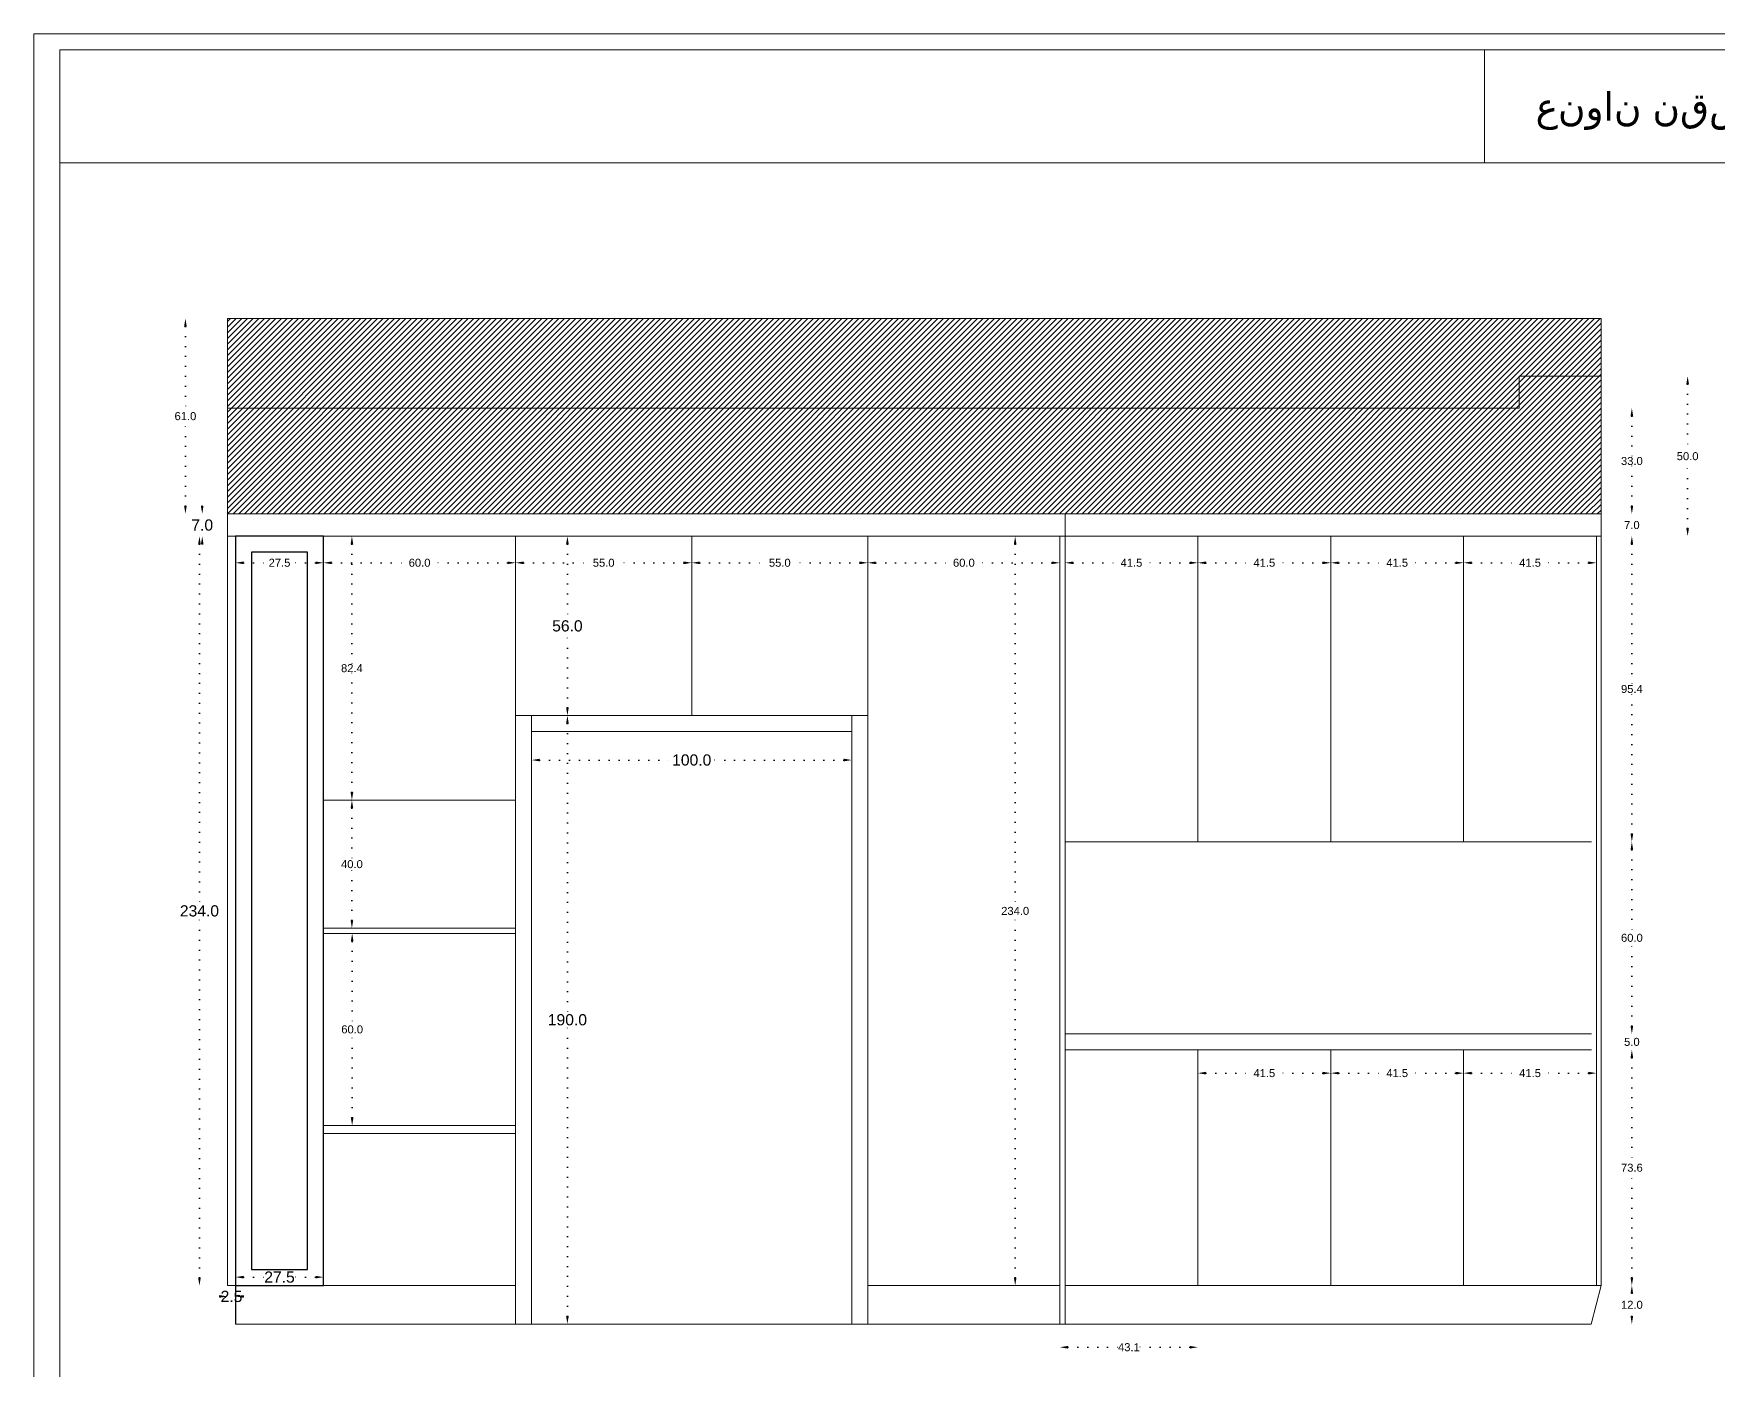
# Model space of a CAD drawing. Header units: inches. Extents: x -1979 to 7680, y -968 to 3127.
# Drawn here: x 5029 to 5555, y 877 to 1294 of the extents above; entities that cross this region are included whole.
import ezdxf

# ---------------------------------------------------------------- set-up
doc = ezdxf.new("R2010")
doc.units = ezdxf.units.IN
doc.header["$MEASUREMENT"] = 0
doc.linetypes.add('ACAD_ISO07W100', pattern=[3, 0, -3])
doc.styles.get("Standard").update_dxf_attribs({"font": 'arial.ttf'})
doc.dimstyles.new('Copy of Standard', dxfattribs={"dimtxt": 2.5, "dimasz": 2.5, "dimexe": 0.18, "dimexo": 0.0625, "dimgap": 0.09, "dimtad": 0, "dimtih": 1, "dimtoh": 1, "dimdec": 1, "dimzin": 0, "dimdsep": 46, "dimtxsty": 'Standard', "dimcen": 0.09, "dimse1": 1, "dimse2": 1, "dimadec": 0, "dimazin": 0, "dimtfac": 1, "dimtdec": 1, "dimtix": 1, "dimtofl": 0, "dimtmove": 0, "dimatfit": 3, "dimfxl": 1, "dimtolj": 1, "dimtzin": 0, "dimarcsym": 0})
doc.dimstyles.get("Standard").update_dxf_attribs({"dimtxt": 3.5, "dimasz": 2.5, "dimexe": 0.18, "dimexo": 0.0625, "dimgap": 0.09, "dimtad": 0, "dimtih": 1, "dimtoh": 1, "dimdec": 1, "dimzin": 0, "dimdsep": 46, "dimtxsty": 'Standard', "dimcen": 0.09, "dimse1": 1, "dimse2": 1, "dimadec": 0, "dimazin": 0, "dimtfac": 1, "dimtdec": 1, "dimtix": 1, "dimtofl": 0, "dimtmove": 0, "dimatfit": 3, "dimfxl": 1, "dimtolj": 1, "dimtzin": 0, "dimarcsym": 0})

# ---------------------------------------------------------------- blocks, each defined once
blk = doc.blocks.new('*D244')
at = {"color": 0, "linetype": 'ACAD_ISO07W100', "lineweight": -2, "transparency": 16777216}
for p, q in [((5352.32, 859.05), (5388.78, 859.05)), ((5431.92, 859.05), (5395.46, 859.05))]:
    blk.add_line(p, q, dxfattribs=at)
at = {"color": 0, "transparency": 16777216}
for points in [[(5352.32, 859.47), (5352.32, 858.64), (5349.82, 859.05)], [(5431.92, 859.47), (5431.92, 858.64), (5434.42, 859.05)]]:
    blk.add_solid(points, dxfattribs=at)
at = {"layer": 'Defpoints', "color": 0, "transparency": 16777216}
for p in [(5434.42, 976.81), (5349.82, 891.21), (5349.82, 859.05)]:
    blk.add_point(p, dxfattribs=at)
at = {"color": 0, "lineweight": 20, "transparency": 16777216, "insert": (5392.12, 859.05), "char_height": 2.5, "attachment_point": 5}
blk.add_mtext('\\A1;84.6', dxfattribs=at)
blk = doc.blocks.new('*D246')
at = {"color": 0, "linetype": 'ACAD_ISO07W100', "lineweight": -2, "transparency": 16777216}
for p, q in [((5352.32, 883.96), (5368.22, 883.96)), ((5390.42, 883.96), (5374.52, 883.96))]:
    blk.add_line(p, q, dxfattribs=at)
at = {"color": 0, "transparency": 16777216}
for points in [[(5352.32, 884.38), (5352.32, 883.54), (5349.82, 883.96)], [(5390.42, 884.38), (5390.42, 883.54), (5392.92, 883.96)]]:
    blk.add_solid(points, dxfattribs=at)
at = {"layer": 'Defpoints', "color": 0, "transparency": 16777216}
for p in [(5392.92, 976.81), (5349.82, 891.21), (5349.82, 883.96)]:
    blk.add_point(p, dxfattribs=at)
at = {"color": 0, "lineweight": 20, "transparency": 16777216, "insert": (5371.37, 883.96), "char_height": 2.5, "attachment_point": 5}
blk.add_mtext('\\A1;43.1', dxfattribs=at)
blk = doc.blocks.new('*D247')
at = {"color": 0, "linetype": 'ACAD_ISO07W100', "lineweight": -2, "transparency": 16777216}
for p, q in [((5395.42, 969.56), (5410.27, 969.56)), ((5431.92, 969.56), (5417.07, 969.56))]:
    blk.add_line(p, q, dxfattribs=at)
at = {"color": 0, "transparency": 16777216}
for points in [[(5395.42, 969.98), (5395.42, 969.14), (5392.92, 969.56)], [(5431.92, 969.98), (5431.92, 969.14), (5434.42, 969.56)]]:
    blk.add_solid(points, dxfattribs=at)
at = {"layer": 'Defpoints', "color": 0, "transparency": 16777216}
for p in [(5392.92, 976.81), (5434.42, 976.81), (5434.42, 969.56)]:
    blk.add_point(p, dxfattribs=at)
at = {"color": 0, "lineweight": 20, "transparency": 16777216, "insert": (5413.67, 969.56), "char_height": 2.5, "attachment_point": 5}
blk.add_mtext('\\A1;41.5', dxfattribs=at)
blk = doc.blocks.new('*D248')
at = {"color": 0, "linetype": 'ACAD_ISO07W100', "lineweight": -2, "transparency": 16777216}
for p, q in [((5436.92, 969.56), (5451.77, 969.56)), ((5473.42, 969.56), (5458.57, 969.56))]:
    blk.add_line(p, q, dxfattribs=at)
at = {"color": 0, "transparency": 16777216}
for points in [[(5436.92, 969.98), (5436.92, 969.14), (5434.42, 969.56)], [(5473.42, 969.98), (5473.42, 969.14), (5475.92, 969.56)]]:
    blk.add_solid(points, dxfattribs=at)
at = {"layer": 'Defpoints', "color": 0, "transparency": 16777216}
for p in [(5434.42, 976.81), (5475.92, 976.81), (5434.42, 969.56)]:
    blk.add_point(p, dxfattribs=at)
at = {"color": 0, "lineweight": 20, "transparency": 16777216, "insert": (5455.17, 969.56), "char_height": 2.5, "attachment_point": 5}
blk.add_mtext('\\A1;41.5', dxfattribs=at)
blk = doc.blocks.new('*D249')
at = {"color": 0, "linetype": 'ACAD_ISO07W100', "lineweight": -2, "transparency": 16777216}
for p, q in [((5478.42, 969.56), (5493.27, 969.56)), ((5514.92, 969.56), (5500.07, 969.56))]:
    blk.add_line(p, q, dxfattribs=at)
at = {"color": 0, "transparency": 16777216}
for points in [[(5478.42, 969.98), (5478.42, 969.14), (5475.92, 969.56)], [(5514.92, 969.98), (5514.92, 969.14), (5517.42, 969.56)]]:
    blk.add_solid(points, dxfattribs=at)
at = {"layer": 'Defpoints', "color": 0, "transparency": 16777216}
for p in [(5475.92, 976.81), (5517.42, 969.56), (5517.42, 903.21)]:
    blk.add_point(p, dxfattribs=at)
at = {"color": 0, "lineweight": 20, "transparency": 16777216, "insert": (5496.67, 969.56), "char_height": 2.5, "attachment_point": 5}
blk.add_mtext('\\A1;41.5', dxfattribs=at)
blk = doc.blocks.new('*D250')
at = {"color": 0, "linetype": 'ACAD_ISO07W100', "lineweight": -2, "transparency": 16777216}
for p, q in [((5528.47, 900.71), (5528.47, 898.57)), ((5528.47, 893.71), (5528.47, 895.84))]:
    blk.add_line(p, q, dxfattribs=at)
at = {"color": 0, "transparency": 16777216}
for points in [[(5528.05, 900.71), (5528.88, 900.71), (5528.47, 903.21)], [(5528.05, 893.71), (5528.88, 893.71), (5528.47, 891.21)]]:
    blk.add_solid(points, dxfattribs=at)
at = {"layer": 'Defpoints', "color": 0, "transparency": 16777216}
for p in [(5518.87, 903.21), (5528.47, 903.21), (5515.71, 891.21)]:
    blk.add_point(p, dxfattribs=at)
at = {"color": 0, "lineweight": 20, "transparency": 16777216, "insert": (5528.47, 897.21), "char_height": 2.5, "attachment_point": 5}
blk.add_mtext('\\A1;12.0', dxfattribs=at)
blk = doc.blocks.new('*D251')
at = {"color": 0, "linetype": 'ACAD_ISO07W100', "lineweight": -2, "transparency": 16777216}
for p, q in [((5528.47, 974.31), (5528.47, 941.37)), ((5528.47, 905.71), (5528.47, 938.64))]:
    blk.add_line(p, q, dxfattribs=at)
at = {"color": 0, "transparency": 16777216}
for points in [[(5528.05, 974.31), (5528.88, 974.31), (5528.47, 976.81)], [(5528.05, 905.71), (5528.88, 905.71), (5528.47, 903.21)]]:
    blk.add_solid(points, dxfattribs=at)
at = {"layer": 'Defpoints', "color": 0, "transparency": 16777216}
for p in [(5515.82, 976.81), (5528.47, 976.81), (5518.87, 903.21)]:
    blk.add_point(p, dxfattribs=at)
at = {"color": 0, "lineweight": 20, "transparency": 16777216, "insert": (5528.47, 940.01), "char_height": 2.5, "attachment_point": 5}
blk.add_mtext('\\A1;73.6', dxfattribs=at)
blk = doc.blocks.new('*D252')
at = {"color": 0, "linetype": 'ACAD_ISO07W100', "lineweight": -2, "transparency": 16777216}
for p, q in [((5528.47, 984.31), (5528.47, 986.81)), ((5528.47, 974.31), (5528.47, 971.81))]:
    blk.add_line(p, q, dxfattribs=at)
at = {"color": 0, "transparency": 16777216}
for points in [[(5528.05, 984.31), (5528.88, 984.31), (5528.47, 981.81)], [(5528.05, 974.31), (5528.88, 974.31), (5528.47, 976.81)]]:
    blk.add_solid(points, dxfattribs=at)
at = {"layer": 'Defpoints', "color": 0, "transparency": 16777216}
for p in [(5515.82, 981.81), (5528.47, 981.81), (5515.82, 976.81)]:
    blk.add_point(p, dxfattribs=at)
at = {"color": 0, "lineweight": 20, "transparency": 16777216, "insert": (5528.47, 979.31), "char_height": 2.5, "attachment_point": 5}
blk.add_mtext('\\A1;5.0', dxfattribs=at)
blk = doc.blocks.new('*D253')
at = {"color": 0, "linetype": 'ACAD_ISO07W100', "lineweight": -2, "transparency": 16777216}
for p, q in [((5528.47, 1039.31), (5528.47, 1013.17)), ((5528.47, 984.31), (5528.47, 1010.44))]:
    blk.add_line(p, q, dxfattribs=at)
at = {"color": 0, "transparency": 16777216}
for points in [[(5528.05, 1039.31), (5528.88, 1039.31), (5528.47, 1041.81)], [(5528.05, 984.31), (5528.88, 984.31), (5528.47, 981.81)]]:
    blk.add_solid(points, dxfattribs=at)
at = {"layer": 'Defpoints', "color": 0, "transparency": 16777216}
for p in [(5515.82, 1041.81), (5528.47, 1041.81), (5515.82, 981.81)]:
    blk.add_point(p, dxfattribs=at)
at = {"color": 0, "lineweight": 20, "transparency": 16777216, "insert": (5528.47, 1011.81), "char_height": 2.5, "attachment_point": 5}
blk.add_mtext('\\A1;60.0', dxfattribs=at)
blk = doc.blocks.new('*D254')
at = {"color": 0, "linetype": 'ACAD_ISO07W100', "lineweight": -2, "transparency": 16777216}
for p, q in [((5528.47, 1134.71), (5528.47, 1090.87)), ((5528.47, 1044.31), (5528.47, 1088.14))]:
    blk.add_line(p, q, dxfattribs=at)
at = {"color": 0, "transparency": 16777216}
for points in [[(5528.05, 1134.71), (5528.88, 1134.71), (5528.47, 1137.21)], [(5528.05, 1044.31), (5528.88, 1044.31), (5528.47, 1041.81)]]:
    blk.add_solid(points, dxfattribs=at)
at = {"layer": 'Defpoints', "color": 0, "transparency": 16777216}
for p in [(5518.87, 1137.21), (5528.47, 1137.21), (5515.82, 1041.81)]:
    blk.add_point(p, dxfattribs=at)
at = {"color": 0, "lineweight": 20, "transparency": 16777216, "insert": (5528.47, 1089.51), "char_height": 2.5, "attachment_point": 5}
blk.add_mtext('\\A1;95.4', dxfattribs=at)
blk = doc.blocks.new('*D255')
at = {"color": 0, "linetype": 'ACAD_ISO07W100', "lineweight": -2, "transparency": 16777216}
for p, q in [((5528.47, 1146.71), (5528.47, 1149.21)), ((5528.47, 1134.71), (5528.47, 1132.21))]:
    blk.add_line(p, q, dxfattribs=at)
at = {"color": 0, "transparency": 16777216}
for points in [[(5528.05, 1146.71), (5528.88, 1146.71), (5528.47, 1144.21)], [(5528.05, 1134.71), (5528.88, 1134.71), (5528.47, 1137.21)]]:
    blk.add_solid(points, dxfattribs=at)
at = {"layer": 'Defpoints', "color": 0, "transparency": 16777216}
for p in [(5518.87, 1144.21), (5528.47, 1144.21), (5518.87, 1137.21)]:
    blk.add_point(p, dxfattribs=at)
at = {"color": 0, "lineweight": 20, "transparency": 16777216, "insert": (5528.47, 1140.71), "char_height": 2.5, "attachment_point": 5}
blk.add_mtext('\\A1;7.0', dxfattribs=at)
blk = doc.blocks.new('*D256')
at = {"color": 0, "linetype": 'ACAD_ISO07W100', "lineweight": -2, "transparency": 16777216}
for p, q in [((5528.47, 1174.71), (5528.47, 1162.07)), ((5528.47, 1146.71), (5528.47, 1159.34))]:
    blk.add_line(p, q, dxfattribs=at)
at = {"color": 0, "transparency": 16777216}
for points in [[(5528.05, 1174.71), (5528.88, 1174.71), (5528.47, 1177.21)], [(5528.05, 1146.71), (5528.88, 1146.71), (5528.47, 1144.21)]]:
    blk.add_solid(points, dxfattribs=at)
at = {"layer": 'Defpoints', "color": 0, "transparency": 16777216}
for p in [(5493.29, 1177.21), (5528.47, 1177.21), (5518.87, 1144.21)]:
    blk.add_point(p, dxfattribs=at)
at = {"color": 0, "lineweight": 20, "transparency": 16777216, "insert": (5528.47, 1160.71), "char_height": 2.5, "attachment_point": 5}
blk.add_mtext('\\A1;33.0', dxfattribs=at)
blk = doc.blocks.new('*D257')
at = {"color": 0, "linetype": 'ACAD_ISO07W100', "lineweight": -2, "transparency": 16777216}
for p, q in [((5545.89, 1184.71), (5545.89, 1163.57)), ((5545.89, 1139.71), (5545.89, 1160.84))]:
    blk.add_line(p, q, dxfattribs=at)
at = {"color": 0, "transparency": 16777216}
for points in [[(5545.47, 1184.71), (5546.3, 1184.71), (5545.89, 1187.21)], [(5545.47, 1139.71), (5546.3, 1139.71), (5545.89, 1137.21)]]:
    blk.add_solid(points, dxfattribs=at)
at = {"layer": 'Defpoints', "color": 0, "transparency": 16777216}
for p in [(5518.87, 1187.21), (5545.89, 1187.21), (5518.87, 1137.21)]:
    blk.add_point(p, dxfattribs=at)
at = {"color": 0, "lineweight": 20, "transparency": 16777216, "insert": (5545.89, 1162.21), "char_height": 2.5, "attachment_point": 5}
blk.add_mtext('\\A1;50.0', dxfattribs=at)
blk = doc.blocks.new('*D258')
at = {"color": 0, "linetype": 'ACAD_ISO07W100', "lineweight": -2, "transparency": 16777216}
for p, q in [((5076.68, 1202.71), (5076.68, 1176.07)), ((5076.68, 1146.71), (5076.68, 1173.34))]:
    blk.add_line(p, q, dxfattribs=at)
at = {"color": 0, "transparency": 16777216}
for points in [[(5076.26, 1202.71), (5077.09, 1202.71), (5076.68, 1205.21)], [(5076.26, 1146.71), (5077.09, 1146.71), (5076.68, 1144.21)]]:
    blk.add_solid(points, dxfattribs=at)
at = {"layer": 'Defpoints', "color": 0, "transparency": 16777216}
for p in [(5089.82, 1205.21), (5076.68, 1144.21), (5089.82, 1144.21)]:
    blk.add_point(p, dxfattribs=at)
at = {"color": 0, "lineweight": 20, "transparency": 16777216, "insert": (5076.68, 1174.71), "char_height": 2.5, "attachment_point": 5}
blk.add_mtext('\\A1;61.0', dxfattribs=at)
blk = doc.blocks.new('*D259')
at = {"color": 0, "linetype": 'ACAD_ISO07W100', "lineweight": -2, "transparency": 16777216}
for p, q in [((5128.76, 1010.71), (5128.76, 984.57)), ((5128.76, 955.71), (5128.76, 981.84))]:
    blk.add_line(p, q, dxfattribs=at)
at = {"color": 0, "transparency": 16777216}
for points in [[(5128.34, 1010.71), (5129.17, 1010.71), (5128.76, 1013.21)], [(5128.34, 955.71), (5129.17, 955.71), (5128.76, 953.21)]]:
    blk.add_solid(points, dxfattribs=at)
at = {"layer": 'Defpoints', "color": 0, "transparency": 16777216}
for p in [(5119.82, 1013.21), (5119.82, 953.21), (5128.76, 953.21)]:
    blk.add_point(p, dxfattribs=at)
at = {"color": 0, "lineweight": 20, "transparency": 16777216, "insert": (5128.76, 983.21), "char_height": 2.5, "attachment_point": 5}
blk.add_mtext('\\A1;60.0', dxfattribs=at)
blk = doc.blocks.new('*D260')
at = {"color": 0, "linetype": 'ACAD_ISO07W100', "lineweight": -2, "transparency": 16777216}
for p, q in [((5128.68, 1052.31), (5128.68, 1036.17)), ((5128.68, 1017.31), (5128.68, 1033.44))]:
    blk.add_line(p, q, dxfattribs=at)
at = {"color": 0, "transparency": 16777216}
for points in [[(5128.27, 1052.31), (5129.1, 1052.31), (5128.68, 1054.81)], [(5128.27, 1017.31), (5129.1, 1017.31), (5128.68, 1014.81)]]:
    blk.add_solid(points, dxfattribs=at)
at = {"layer": 'Defpoints', "color": 0, "transparency": 16777216}
for p in [(5119.82, 1054.81), (5128.68, 1054.81), (5119.82, 1014.81)]:
    blk.add_point(p, dxfattribs=at)
at = {"color": 0, "lineweight": 20, "transparency": 16777216, "insert": (5128.68, 1034.81), "char_height": 2.5, "attachment_point": 5}
blk.add_mtext('\\A1;40.0', dxfattribs=at)
blk = doc.blocks.new('*D273')
at = {"color": 0, "linetype": 'ACAD_ISO07W100', "lineweight": -2, "transparency": 16777216}
for p, q in [((5094.82, 1128.93), (5102.7, 1128.93)), ((5117.32, 1128.93), (5109.44, 1128.93))]:
    blk.add_line(p, q, dxfattribs=at)
at = {"color": 0, "transparency": 16777216}
for points in [[(5094.82, 1129.34), (5094.82, 1128.51), (5092.32, 1128.93)], [(5117.32, 1129.34), (5117.32, 1128.51), (5119.82, 1128.93)]]:
    blk.add_solid(points, dxfattribs=at)
at = {"layer": 'Defpoints', "color": 0, "transparency": 16777216}
for p in [(5092.32, 1137.21), (5119.82, 1137.21), (5119.82, 1128.93)]:
    blk.add_point(p, dxfattribs=at)
at = {"color": 0, "lineweight": 20, "transparency": 16777216, "insert": (5106.07, 1128.93), "char_height": 2.5, "attachment_point": 5}
blk.add_mtext('\\A1;27.5', dxfattribs=at)
blk = doc.blocks.new('*D274')
at = {"color": 0, "linetype": 'ACAD_ISO07W100', "lineweight": -2, "transparency": 16777216}
for p, q in [((5122.32, 1128.93), (5146.48, 1128.93)), ((5177.32, 1128.93), (5153.16, 1128.93))]:
    blk.add_line(p, q, dxfattribs=at)
at = {"color": 0, "transparency": 16777216}
for points in [[(5122.32, 1129.34), (5122.32, 1128.51), (5119.82, 1128.93)], [(5177.32, 1129.34), (5177.32, 1128.51), (5179.82, 1128.93)]]:
    blk.add_solid(points, dxfattribs=at)
at = {"layer": 'Defpoints', "color": 0, "transparency": 16777216}
for p in [(5119.82, 1137.21), (5179.82, 1137.21), (5179.82, 1128.93)]:
    blk.add_point(p, dxfattribs=at)
at = {"color": 0, "lineweight": 20, "transparency": 16777216, "insert": (5149.82, 1128.93), "char_height": 2.5, "attachment_point": 5}
blk.add_mtext('\\A1;60.0', dxfattribs=at)
blk = doc.blocks.new('*D275')
at = {"color": 0, "linetype": 'ACAD_ISO07W100', "lineweight": -2, "transparency": 16777216}
for p, q in [((5182.32, 1128.93), (5203.99, 1128.93)), ((5232.32, 1128.93), (5210.65, 1128.93))]:
    blk.add_line(p, q, dxfattribs=at)
at = {"color": 0, "transparency": 16777216}
for points in [[(5182.32, 1129.34), (5182.32, 1128.51), (5179.82, 1128.93)], [(5232.32, 1129.34), (5232.32, 1128.51), (5234.82, 1128.93)]]:
    blk.add_solid(points, dxfattribs=at)
at = {"layer": 'Defpoints', "color": 0, "transparency": 16777216}
for p in [(5179.82, 1137.21), (5234.82, 1137.21), (5234.82, 1128.93)]:
    blk.add_point(p, dxfattribs=at)
at = {"color": 0, "lineweight": 20, "transparency": 16777216, "insert": (5207.32, 1128.93), "char_height": 2.5, "attachment_point": 5}
blk.add_mtext('\\A1;55.0', dxfattribs=at)
blk = doc.blocks.new('*D276')
at = {"color": 0, "linetype": 'ACAD_ISO07W100', "lineweight": -2, "transparency": 16777216}
for p, q in [((5237.32, 1128.93), (5258.99, 1128.93)), ((5287.32, 1128.93), (5265.65, 1128.93))]:
    blk.add_line(p, q, dxfattribs=at)
at = {"color": 0, "transparency": 16777216}
for points in [[(5237.32, 1129.34), (5237.32, 1128.51), (5234.82, 1128.93)], [(5287.32, 1129.34), (5287.32, 1128.51), (5289.82, 1128.93)]]:
    blk.add_solid(points, dxfattribs=at)
at = {"layer": 'Defpoints', "color": 0, "transparency": 16777216}
for p in [(5234.82, 1137.21), (5289.82, 1137.21), (5289.82, 1128.93)]:
    blk.add_point(p, dxfattribs=at)
at = {"color": 0, "lineweight": 20, "transparency": 16777216, "insert": (5262.32, 1128.93), "char_height": 2.5, "attachment_point": 5}
blk.add_mtext('\\A1;55.0', dxfattribs=at)
blk = doc.blocks.new('*D277')
at = {"color": 0, "linetype": 'ACAD_ISO07W100', "lineweight": -2, "transparency": 16777216}
for p, q in [((5292.32, 1128.93), (5316.48, 1128.93)), ((5347.32, 1128.93), (5323.16, 1128.93))]:
    blk.add_line(p, q, dxfattribs=at)
at = {"color": 0, "transparency": 16777216}
for points in [[(5292.32, 1129.34), (5292.32, 1128.51), (5289.82, 1128.93)], [(5347.32, 1129.34), (5347.32, 1128.51), (5349.82, 1128.93)]]:
    blk.add_solid(points, dxfattribs=at)
at = {"layer": 'Defpoints', "color": 0, "transparency": 16777216}
for p in [(5349.82, 1144.21), (5289.82, 1137.21), (5349.82, 1128.93)]:
    blk.add_point(p, dxfattribs=at)
at = {"color": 0, "lineweight": 20, "transparency": 16777216, "insert": (5319.82, 1128.93), "char_height": 2.5, "attachment_point": 5}
blk.add_mtext('\\A1;60.0', dxfattribs=at)
blk = doc.blocks.new('*D278')
at = {"color": 0, "linetype": 'ACAD_ISO07W100', "lineweight": -2, "transparency": 16777216}
for p, q in [((5353.92, 1128.93), (5368.77, 1128.93)), ((5390.42, 1128.93), (5375.57, 1128.93))]:
    blk.add_line(p, q, dxfattribs=at)
at = {"color": 0, "transparency": 16777216}
for points in [[(5353.92, 1129.34), (5353.92, 1128.51), (5351.42, 1128.93)], [(5390.42, 1129.34), (5390.42, 1128.51), (5392.92, 1128.93)]]:
    blk.add_solid(points, dxfattribs=at)
at = {"layer": 'Defpoints', "color": 0, "transparency": 16777216}
for p in [(5351.42, 1144.21), (5392.92, 1137.21), (5351.42, 1128.93)]:
    blk.add_point(p, dxfattribs=at)
at = {"color": 0, "lineweight": 20, "transparency": 16777216, "insert": (5372.17, 1128.93), "char_height": 2.5, "attachment_point": 5}
blk.add_mtext('\\A1;41.5', dxfattribs=at)
blk = doc.blocks.new('*D279')
at = {"color": 0, "linetype": 'ACAD_ISO07W100', "lineweight": -2, "transparency": 16777216}
for p, q in [((5395.42, 1128.93), (5410.27, 1128.93)), ((5431.92, 1128.93), (5417.07, 1128.93))]:
    blk.add_line(p, q, dxfattribs=at)
at = {"color": 0, "transparency": 16777216}
for points in [[(5395.42, 1129.34), (5395.42, 1128.51), (5392.92, 1128.93)], [(5431.92, 1129.34), (5431.92, 1128.51), (5434.42, 1128.93)]]:
    blk.add_solid(points, dxfattribs=at)
at = {"layer": 'Defpoints', "color": 0, "transparency": 16777216}
for p in [(5392.92, 1137.21), (5434.42, 1137.21), (5434.42, 1128.93)]:
    blk.add_point(p, dxfattribs=at)
at = {"color": 0, "lineweight": 20, "transparency": 16777216, "insert": (5413.67, 1128.93), "char_height": 2.5, "attachment_point": 5}
blk.add_mtext('\\A1;41.5', dxfattribs=at)
blk = doc.blocks.new('*D280')
at = {"color": 0, "linetype": 'ACAD_ISO07W100', "lineweight": -2, "transparency": 16777216}
for p, q in [((5436.92, 1128.93), (5451.77, 1128.93)), ((5473.42, 1128.93), (5458.57, 1128.93))]:
    blk.add_line(p, q, dxfattribs=at)
at = {"color": 0, "transparency": 16777216}
for points in [[(5436.92, 1129.34), (5436.92, 1128.51), (5434.42, 1128.93)], [(5473.42, 1129.34), (5473.42, 1128.51), (5475.92, 1128.93)]]:
    blk.add_solid(points, dxfattribs=at)
at = {"layer": 'Defpoints', "color": 0, "transparency": 16777216}
for p in [(5434.42, 1137.21), (5475.92, 1137.21), (5434.42, 1128.93)]:
    blk.add_point(p, dxfattribs=at)
at = {"color": 0, "lineweight": 20, "transparency": 16777216, "insert": (5455.17, 1128.93), "char_height": 2.5, "attachment_point": 5}
blk.add_mtext('\\A1;41.5', dxfattribs=at)
blk = doc.blocks.new('*D281')
at = {"color": 0, "linetype": 'ACAD_ISO07W100', "lineweight": -2, "transparency": 16777216}
for p, q in [((5478.42, 1128.93), (5493.27, 1128.93)), ((5514.92, 1128.93), (5500.07, 1128.93))]:
    blk.add_line(p, q, dxfattribs=at)
at = {"color": 0, "transparency": 16777216}
for points in [[(5478.42, 1129.34), (5478.42, 1128.51), (5475.92, 1128.93)], [(5514.92, 1129.34), (5514.92, 1128.51), (5517.42, 1128.93)]]:
    blk.add_solid(points, dxfattribs=at)
at = {"layer": 'Defpoints', "color": 0, "transparency": 16777216}
for p in [(5475.92, 1137.21), (5517.42, 1137.21), (5475.92, 1128.93)]:
    blk.add_point(p, dxfattribs=at)
at = {"color": 0, "lineweight": 20, "transparency": 16777216, "insert": (5496.67, 1128.93), "char_height": 2.5, "attachment_point": 5}
blk.add_mtext('\\A1;41.5', dxfattribs=at)
blk = doc.blocks.new('*D513')
at = {"color": 0, "linetype": 'ACAD_ISO07W100', "lineweight": -2, "transparency": 16777216}
for p, q in [((5335.85, 1134.71), (5335.85, 1021.57)), ((5335.85, 905.71), (5335.85, 1018.84))]:
    blk.add_line(p, q, dxfattribs=at)
at = {"color": 0, "transparency": 16777216}
for points in [[(5335.44, 1134.71), (5336.27, 1134.71), (5335.85, 1137.21)], [(5335.44, 905.71), (5336.27, 905.71), (5335.85, 903.21)]]:
    blk.add_solid(points, dxfattribs=at)
at = {"layer": 'Defpoints', "color": 0, "transparency": 16777216}
for p in [(5335.85, 1137.21), (5835.7, 1137.21), (5835.7, 903.21)]:
    blk.add_point(p, dxfattribs=at)
at = {"color": 0, "transparency": 16777216, "insert": (5335.85, 1020.21), "char_height": 2.5, "attachment_point": 5}
blk.add_mtext('\\A1;234.0', dxfattribs=at)
blk = doc.blocks.new('*D521')
at = {"color": 0, "linetype": 'ACAD_ISO07W100', "lineweight": -2, "transparency": 16777216}
for p, q in [((5128.68, 1134.71), (5128.68, 1097.37)), ((5128.68, 1057.31), (5128.68, 1094.64))]:
    blk.add_line(p, q, dxfattribs=at)
at = {"color": 0, "transparency": 16777216}
for points in [[(5128.27, 1134.71), (5129.1, 1134.71), (5128.68, 1137.21)], [(5128.27, 1057.31), (5129.1, 1057.31), (5128.68, 1054.81)]]:
    blk.add_solid(points, dxfattribs=at)
at = {"layer": 'Defpoints', "color": 0, "transparency": 16777216}
for p in [(5089.82, 1137.21), (5128.68, 1137.21), (5119.82, 1054.81)]:
    blk.add_point(p, dxfattribs=at)
at = {"color": 0, "transparency": 16777216, "insert": (5128.68, 1096.01), "char_height": 2.5, "attachment_point": 5}
blk.add_mtext('\\A1;82.4', dxfattribs=at)
blk = doc.blocks.new('*D575')
at = {"color": 0, "linetype": 'ACAD_ISO07W100', "lineweight": -2, "transparency": 16777216}
for p, q in [((5195.99, 1078.71), (5195.99, 988.08)), ((5195.99, 893.71), (5195.99, 984.33))]:
    blk.add_line(p, q, dxfattribs=at)
at = {"color": 0, "transparency": 16777216}
for points in [[(5195.58, 1078.71), (5196.41, 1078.71), (5195.99, 1081.21)], [(5195.58, 893.71), (5196.41, 893.71), (5195.99, 891.21)]]:
    blk.add_solid(points, dxfattribs=at)
at = {"layer": 'Defpoints', "color": 0, "transparency": 16777216}
for p in [(5179.82, 1081.21), (5179.82, 891.21), (5195.99, 891.21)]:
    blk.add_point(p, dxfattribs=at)
at = {"color": 0, "transparency": 16777216, "insert": (5195.99, 986.21), "char_height": 3.5, "attachment_point": 5}
blk.add_mtext('\\A1;190.0', dxfattribs=at)
blk = doc.blocks.new('*D576')
at = {"color": 0, "linetype": 'ACAD_ISO07W100', "lineweight": -2, "transparency": 16777216}
for p, q in [((5195.99, 1134.71), (5195.99, 1111.08)), ((5195.99, 1083.71), (5195.99, 1107.33))]:
    blk.add_line(p, q, dxfattribs=at)
at = {"color": 0, "transparency": 16777216}
for points in [[(5195.58, 1134.71), (5196.41, 1134.71), (5195.99, 1137.21)], [(5195.58, 1083.71), (5196.41, 1083.71), (5195.99, 1081.21)]]:
    blk.add_solid(points, dxfattribs=at)
at = {"layer": 'Defpoints', "color": 0, "transparency": 16777216}
for p in [(5179.82, 1137.21), (5195.99, 1137.21), (5179.82, 1081.21)]:
    blk.add_point(p, dxfattribs=at)
at = {"color": 0, "transparency": 16777216, "insert": (5195.99, 1109.21), "char_height": 3.5, "attachment_point": 5}
blk.add_mtext('\\A1;56.0', dxfattribs=at)
blk = doc.blocks.new('*D577')
at = {"color": 0, "linetype": 'ACAD_ISO07W100', "lineweight": -2, "transparency": 16777216}
for p, q in [((5187.32, 1067.33), (5229, 1067.33)), ((5282.32, 1067.33), (5240.64, 1067.33))]:
    blk.add_line(p, q, dxfattribs=at)
at = {"color": 0, "transparency": 16777216}
for points in [[(5187.32, 1067.75), (5187.32, 1066.92), (5184.82, 1067.33)], [(5282.32, 1067.75), (5282.32, 1066.92), (5284.82, 1067.33)]]:
    blk.add_solid(points, dxfattribs=at)
at = {"layer": 'Defpoints', "color": 0, "transparency": 16777216}
for p in [(5184.82, 1076.21), (5284.82, 1076.21), (5284.82, 1067.33)]:
    blk.add_point(p, dxfattribs=at)
at = {"color": 0, "transparency": 16777216, "insert": (5234.82, 1067.33), "char_height": 3.5, "attachment_point": 5}
blk.add_mtext('\\A1;100.0', dxfattribs=at)
blk = doc.blocks.new('*D620')
at = {"color": 0, "linetype": 'ACAD_ISO07W100', "lineweight": -2, "transparency": 16777216}
for p, q in [((5094.82, 905.86), (5101.39, 905.86)), ((5117.32, 905.86), (5110.75, 905.86))]:
    blk.add_line(p, q, dxfattribs=at)
at = {"color": 0, "transparency": 16777216}
for points in [[(5094.82, 906.27), (5094.82, 905.44), (5092.32, 905.86)], [(5117.32, 906.27), (5117.32, 905.44), (5119.82, 905.86)]]:
    blk.add_solid(points, dxfattribs=at)
at = {"layer": 'Defpoints', "color": 0, "transparency": 16777216}
for p in [(5119.82, 905.86), (5092.32, 903.21), (5119.82, 903.21)]:
    blk.add_point(p, dxfattribs=at)
at = {"color": 0, "transparency": 16777216, "insert": (5106.07, 905.86), "char_height": 3.5, "attachment_point": 5}
blk.add_mtext('\\A1;27.5', dxfattribs=at)
blk = doc.blocks.new('*D621')
at = {"color": 0, "linetype": 'ACAD_ISO07W100', "lineweight": -2, "transparency": 16777216}
for p, q in [((5087.32, 899.83), (5084.82, 899.83)), ((5094.82, 899.83), (5097.32, 899.83))]:
    blk.add_line(p, q, dxfattribs=at)
at = {"color": 0, "transparency": 16777216}
for points in [[(5087.32, 900.25), (5087.32, 899.42), (5089.82, 899.83)], [(5094.82, 900.25), (5094.82, 899.42), (5092.32, 899.83)]]:
    blk.add_solid(points, dxfattribs=at)
at = {"layer": 'Defpoints', "color": 0, "transparency": 16777216}
for p in [(5092.32, 903.21), (5092.32, 899.83), (5089.82, 891.21)]:
    blk.add_point(p, dxfattribs=at)
at = {"color": 0, "transparency": 16777216, "insert": (5091.07, 899.83), "char_height": 3.5, "attachment_point": 5}
blk.add_mtext('\\A1;2.5', dxfattribs=at)
blk = doc.blocks.new('*D622')
at = {"color": 0, "linetype": 'ACAD_ISO07W100', "lineweight": -2, "transparency": 16777216}
for p, q in [((5081.06, 1134.71), (5081.06, 1022.09)), ((5081.06, 905.71), (5081.06, 1018.33))]:
    blk.add_line(p, q, dxfattribs=at)
at = {"color": 0, "transparency": 16777216}
for points in [[(5080.65, 1134.71), (5081.48, 1134.71), (5081.06, 1137.21)], [(5080.65, 905.71), (5081.48, 905.71), (5081.06, 903.21)]]:
    blk.add_solid(points, dxfattribs=at)
at = {"layer": 'Defpoints', "color": 0, "transparency": 16777216}
for p in [(5081.06, 1137.21), (5092.32, 1137.21), (5092.32, 903.21)]:
    blk.add_point(p, dxfattribs=at)
at = {"color": 0, "transparency": 16777216, "insert": (5081.06, 1020.21), "char_height": 3.5, "attachment_point": 5}
blk.add_mtext('\\A1;234.0', dxfattribs=at)
blk = doc.blocks.new('*D624')
at = {"color": 0, "linetype": 'ACAD_ISO07W100', "lineweight": -2, "transparency": 16777216}
for p, q in [((5081.93, 1146.71), (5081.93, 1149.21)), ((5081.93, 1134.71), (5081.93, 1132.21))]:
    blk.add_line(p, q, dxfattribs=at)
at = {"color": 0, "transparency": 16777216}
for points in [[(5081.51, 1146.71), (5082.34, 1146.71), (5081.93, 1144.21)], [(5081.51, 1134.71), (5082.34, 1134.71), (5081.93, 1137.21)]]:
    blk.add_solid(points, dxfattribs=at)
at = {"layer": 'Defpoints', "color": 0, "transparency": 16777216}
for p in [(5081.93, 1144.21), (5089.82, 1144.21), (5089.82, 1137.21)]:
    blk.add_point(p, dxfattribs=at)
at = {"color": 0, "transparency": 16777216, "insert": (5081.93, 1140.71), "char_height": 3.5, "attachment_point": 5}
blk.add_mtext('\\A1;7.0', dxfattribs=at)

msp = doc.modelspace()

# ---------------------------------------------------------------- hatches: boundary and pattern name
at = {"lineweight": 20}
h = msp.add_hatch(dxfattribs=at)
h.set_pattern_fill('ANSI31', color=256, scale=10)
h.paths.add_polyline_path([(5518.87, 1187.21), (5493.29, 1187.21), (5493.29, 1177.21), (5089.82, 1177.21), (5089.82, 1144.21), (5518.87, 1144.21)])
h.paths.add_polyline_path([(5518.87, 1205.21), (5089.82, 1205.21), (5089.82, 1177.21), (5493.29, 1177.21), (5493.29, 1187.21), (5518.87, 1187.21)])

# ---------------------------------------------------------------- linework, layer by layer
for p, q in [((5089.82, 1205.21), (5518.87, 1205.21)), ((5089.82, 1205.21), (5089.82, 903.21)), ((5518.87, 903.21), (5518.87, 1205.21)), ((5493.29, 1187.21), (5493.29, 1177.21)), ((5493.29, 1187.21), (5518.87, 1187.21)), ((5089.82, 1177.21), (5493.29, 1177.21)), ((5089.82, 1144.21), (5518.87, 1144.21)), ((5351.42, 891.21), (5351.42, 1144.21)), ((5089.82, 1137.21), (5518.87, 1137.21)), ((5092.32, 1137.21), (5092.32, 903.21)), ((5119.82, 903.21), (5119.82, 1137.21)), ((5179.82, 1137.21), (5179.82, 891.21)), ((5234.82, 1081.21), (5234.82, 1137.21)), ((5289.82, 891.21), (5289.82, 1137.21)), ((5349.82, 891.21), (5349.82, 1137.21)), ((5392.92, 1041.81), (5392.92, 1137.21)), ((5434.42, 1041.81), (5434.42, 1137.21)), ((5475.92, 1041.81), (5475.92, 1137.21)), ((5517.42, 1137.21), (5517.42, 903.21)), ((5179.82, 1081.21), (5289.82, 1081.21)), ((5184.82, 1081.21), (5184.82, 891.21)), ((5284.82, 891.21), (5284.82, 1081.21)), ((5184.82, 1076.21), (5284.82, 1076.21)), ((5119.82, 1054.81), (5179.82, 1054.81)), ((5351.42, 1041.81), (5515.82, 1041.81)), ((5119.82, 1014.81), (5179.82, 1014.81)), ((5119.82, 1013.21), (5179.82, 1013.21)), ((5351.42, 981.81), (5515.82, 981.81)), ((5351.42, 976.81), (5515.82, 976.81)), ((5392.92, 903.21), (5392.92, 976.81)), ((5434.42, 903.21), (5434.42, 976.81)), ((5475.92, 903.21), (5475.92, 976.81)), ((5089.82, 963.21), (5089.82, 903.21)), ((5119.82, 953.21), (5179.82, 953.21)), ((5119.82, 950.71), (5179.82, 950.71)), ((5089.82, 903.21), (5179.82, 903.21)), ((5289.82, 903.21), (5349.82, 903.21)), ((5432.82, 903.21), (5351.42, 903.21)), ((5432.82, 903.21), (5518.87, 903.21)), ((5518.87, 903.21), (5515.71, 891.21)), ((5092.32, 891.21), (5515.71, 891.21))]:
    msp.add_line(p, q, dxfattribs=at)
at = {"color": 30, "true_color": 0xf26722}
msp.add_line((5092.32, 903.21), (5092.32, 891.21), dxfattribs=at)
at = {"lineweight": 20}
for points in [[(5029.29, 553.8), (6076.35, 553.8), (6076.35, 1294.15), (5029.29, 1294.15)], [(5037.45, 1289.07), (5482.48, 1289.07), (5482.48, 1253.81), (5037.45, 1253.81)], [(5482.48, 1253.81), (6064.59, 1253.81), (6064.59, 1289.07), (5482.48, 1289.07)], [(5037.45, 586.05), (6064.59, 586.05), (6064.59, 1253.81), (5037.45, 1253.81)]]:
    msp.add_lwpolyline(points, close=True, dxfattribs=at)
at = {"color": 30, "true_color": 0xf26722}
for points in [[(5119.82, 1137.21), (5092.32, 1137.21), (5092.32, 903.21), (5119.82, 903.21)], [(5114.82, 1132.21), (5097.32, 1132.21), (5097.32, 908.21), (5114.82, 908.21)]]:
    msp.add_lwpolyline(points, close=True, dxfattribs=at)

# ---------------------------------------------------------------- texts
at = {"lineweight": 20, "insert": (5498.41, 1275.91), "char_height": 8.8743, "attachment_point": 1}
msp.add_mtext_dynamic_manual_height_columns('{\\fArial|b0|i0|c178|p34;عنوان نقشه}:', width=104.4942, gutter_width=638.51, heights=[0], dxfattribs=at)

# ---------------------------------------------------------------- dimensions: what is measured, and where the dimension line sits
at = {"lineweight": 20}
for base, p1, p2, angle, picture, middle in [((5076.68, 1144.21), (5089.82, 1205.21), (5089.82, 1144.21), 90, '*D258', (5076.68, 1174.71)), ((5545.89, 1187.21), (5518.87, 1137.21), (5518.87, 1187.21), 90, '*D257', (5545.89, 1162.21)), ((5528.47, 1177.21), (5518.87, 1144.21), (5493.29, 1177.21), 270, '*D256', (5528.47, 1160.71)), ((5528.47, 1144.21), (5518.87, 1137.21), (5518.87, 1144.21), 270, '*D255', (5528.47, 1140.71)), ((5528.47, 1137.21), (5515.82, 1041.81), (5518.87, 1137.21), 270, '*D254', (5528.47, 1089.51)), ((5128.68, 1054.81), (5119.82, 1014.81), (5119.82, 1054.81), 90, '*D260', (5128.68, 1034.81)), ((5528.47, 1041.81), (5515.82, 981.81), (5515.82, 1041.81), 270, '*D253', (5528.47, 1011.81)), ((5128.76, 953.21), (5119.82, 1013.21), (5119.82, 953.21), 90, '*D259', (5128.76, 983.21)), ((5528.47, 981.81), (5515.82, 976.81), (5515.82, 981.81), 270, '*D252', (5528.47, 979.31)), ((5528.47, 976.81), (5518.87, 903.21), (5515.82, 976.81), 270, '*D251', (5528.47, 940.01)), ((5528.47, 903.21), (5515.71, 891.21), (5518.87, 903.21), 270, '*D250', (5528.47, 897.21))]:
    dim = msp.add_linear_dim(base=base, p1=p1, p2=p2, angle=angle, dimstyle='Copy of Standard', dxfattribs=at)
    dim.commit()
    dim.dimension.update_dxf_attribs({"geometry": picture, "text_midpoint": middle})
at = {"color": 30, "true_color": 0xf26722}
dim = msp.add_linear_dim(base=(5081.93, 1144.21), p1=(5089.82, 1137.21), p2=(5089.82, 1144.21), angle=90, dimstyle='Standard', dxfattribs=at)
dim.commit()
dim.dimension.update_dxf_attribs({"geometry": '*D624', "text_midpoint": (5081.93, 1140.71)})
at = {"lineweight": 20}
for base, p1, p2, picture, middle in [((5349.82, 1128.93), (5289.82, 1137.21), (5349.82, 1144.21), '*D277', (5319.82, 1128.93)), ((5351.42, 1128.93), (5392.92, 1137.21), (5351.42, 1144.21), '*D278', (5372.17, 1128.93)), ((5119.82, 1128.93), (5092.32, 1137.21), (5119.82, 1137.21), '*D273', (5106.07, 1128.93)), ((5179.82, 1128.93), (5119.82, 1137.21), (5179.82, 1137.21), '*D274', (5149.82, 1128.93)), ((5234.82, 1128.93), (5179.82, 1137.21), (5234.82, 1137.21), '*D275', (5207.32, 1128.93)), ((5289.82, 1128.93), (5234.82, 1137.21), (5289.82, 1137.21), '*D276', (5262.32, 1128.93)), ((5434.42, 1128.93), (5392.92, 1137.21), (5434.42, 1137.21), '*D279', (5413.67, 1128.93)), ((5434.42, 1128.93), (5475.92, 1137.21), (5434.42, 1137.21), '*D280', (5455.17, 1128.93)), ((5475.92, 1128.93), (5517.42, 1137.21), (5475.92, 1137.21), '*D281', (5496.67, 1128.93)), ((5349.82, 859.05), (5434.42, 976.81), (5349.82, 891.21), '*D244', (5392.12, 859.05)), ((5349.82, 883.96), (5392.92, 976.81), (5349.82, 891.21), '*D246', (5371.37, 883.96)), ((5434.42, 969.56), (5392.92, 976.81), (5434.42, 976.81), '*D247', (5413.67, 969.56)), ((5434.42, 969.56), (5475.92, 976.81), (5434.42, 976.81), '*D248', (5455.17, 969.56)), ((5517.42, 969.56), (5475.92, 976.81), (5517.42, 903.21), '*D249', (5496.67, 969.56))]:
    dim = msp.add_linear_dim(base=base, p1=p1, p2=p2, dimstyle='Copy of Standard', dxfattribs=at)
    dim.commit()
    dim.dimension.update_dxf_attribs({"geometry": picture, "text_midpoint": middle})
at = {"color": 30, "true_color": 0xf26722}
dim = msp.add_linear_dim(base=(5081.06, 1137.21), p1=(5092.32, 903.21), p2=(5092.32, 1137.21), angle=270, dimstyle='Standard', dxfattribs=at)
dim.commit()
dim.dimension.update_dxf_attribs({"geometry": '*D622', "text_midpoint": (5081.06, 1020.21), "dimtype": 160})
for base, p1, p2, angle, dimstyle, picture, middle in [((5128.68, 1137.21), (5119.82, 1054.81), (5089.82, 1137.21), 270, 'Copy of Standard', '*D521', (5128.68, 1096.01)), ((5195.99, 1137.21), (5179.82, 1081.21), (5179.82, 1137.21), 90, 'Standard', '*D576', (5195.99, 1109.21)), ((5335.85, 1137.21), (5835.7, 903.21), (5835.7, 1137.21), 270, 'Copy of Standard', '*D513', (5335.85, 1020.21)), ((5195.99, 891.21), (5179.82, 1081.21), (5179.82, 891.21), 90, 'Standard', '*D575', (5195.99, 986.21))]:
    dim = msp.add_linear_dim(base=base, p1=p1, p2=p2, angle=angle, dimstyle=dimstyle)
    dim.commit()
    dim.dimension.update_dxf_attribs({"geometry": picture, "text_midpoint": middle})
dim = msp.add_linear_dim(base=(5284.82, 1067.33), p1=(5184.82, 1076.21), p2=(5284.82, 1076.21), dimstyle='Standard')
dim.commit()
dim.dimension.update_dxf_attribs({"geometry": '*D577', "text_midpoint": (5234.82, 1067.33)})
for base, p1, p2, picture, middle in [((5119.82, 905.86), (5092.32, 903.21), (5119.82, 903.21), '*D620', (5106.07, 905.86)), ((5092.32, 899.83), (5089.82, 891.21), (5092.32, 903.21), '*D621', (5091.07, 899.83))]:
    dim = msp.add_linear_dim(base=base, p1=p1, p2=p2, dimstyle='Standard', dxfattribs=at)
    dim.commit()
    dim.dimension.update_dxf_attribs({"geometry": picture, "text_midpoint": middle, "dimtype": 160})

doc.saveas('drawing.dxf')
